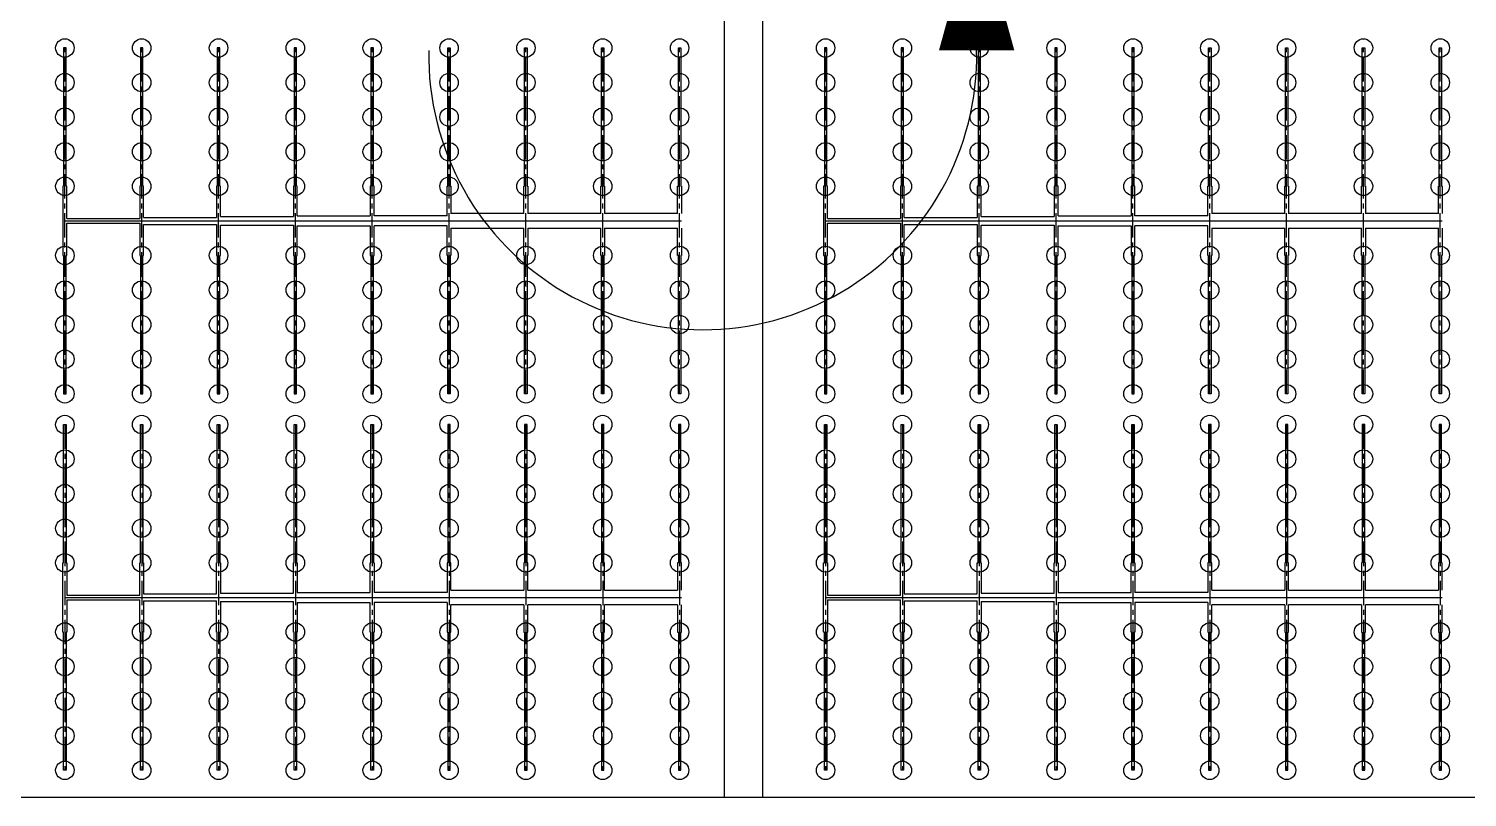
# Model space of a CAD drawing. Header units: millimetres. Extents: x -299291 to 688124, y -407813 to 623474.
# Drawn here: x -246212 to -227492, y 21980 to 31980 of the extents above; entities that cross this region are included whole.
import ezdxf

# ---------------------------------------------------------------- set-up
doc = ezdxf.new("R2010")
doc.units = ezdxf.units.MM
doc.linetypes.add('CENTER', pattern=[50.8, 31.75, -6.35, 6.35, -6.35])
doc.layers.add('轴线', color=6, linetype='CENTER')

msp = doc.modelspace()

# ---------------------------------------------------------------- linework, layer by layer
at = {"ltscale": 10}
for p, q in [((-237161.202, 90653.898), (-237161.202, 21980.27)), ((-236661.202, 90310.368), (-236661.202, 21980.27)), ((-237161.202, 89416.118), (-237161.202, 21980.27)), ((-236661.202, 87154.41), (-236661.202, 21980.27)), ((-245726.257, 31730.27), (-245758.257, 31730.27)), ((-245758.257, 31730.27), (-245758.257, 29930.27)), ((-245726.257, 29930.27), (-245726.257, 31730.27)), ((-244726.257, 31730.27), (-244758.257, 31730.27)), ((-244758.257, 31730.27), (-244758.257, 29930.27)), ((-244726.257, 29930.27), (-244726.257, 31730.27)), ((-243726.257, 31730.27), (-243758.257, 31730.27)), ((-243758.257, 31730.27), (-243758.257, 29930.27)), ((-243726.257, 29930.27), (-243726.257, 31730.27)), ((-242726.257, 31730.27), (-242758.257, 31730.27)), ((-242758.257, 31730.27), (-242758.257, 29930.27)), ((-242726.257, 29930.27), (-242726.257, 31730.27)), ((-241726.257, 31730.27), (-241758.257, 31730.27)), ((-241758.257, 31730.27), (-241758.257, 29930.27)), ((-241726.257, 29930.27), (-241726.257, 31730.27)), ((-240758.257, 29930.27), (-240758.257, 31730.27)), ((-240758.257, 31730.27), (-240726.257, 31730.27)), ((-240726.257, 31730.27), (-240726.257, 29930.27)), ((-239758.257, 29930.27), (-239758.257, 31730.27)), ((-239758.257, 31730.27), (-239726.257, 31730.27)), ((-239726.257, 31730.27), (-239726.257, 29930.27)), ((-238758.257, 29930.27), (-238758.257, 31730.27)), ((-238758.257, 31730.27), (-238726.257, 31730.27)), ((-238726.257, 31730.27), (-238726.257, 29930.27)), ((-237758.257, 29930.27), (-237758.257, 31730.27)), ((-237758.257, 31730.27), (-237726.257, 31730.27)), ((-237726.257, 31730.27), (-237726.257, 29930.27)), ((-235826.257, 31730.27), (-235858.257, 31730.27)), ((-235858.257, 31730.27), (-235858.257, 29930.27)), ((-235826.257, 29930.27), (-235826.257, 31730.27)), ((-234826.257, 31730.27), (-234858.257, 31730.27)), ((-234858.257, 31730.27), (-234858.257, 29930.27)), ((-234826.257, 29930.27), (-234826.257, 31730.27)), ((-233826.257, 31730.27), (-233858.257, 31730.27)), ((-233858.257, 31730.27), (-233858.257, 29930.27)), ((-233826.257, 29930.27), (-233826.257, 31730.27)), ((-232826.257, 31730.27), (-232858.257, 31730.27)), ((-232858.257, 31730.27), (-232858.257, 29930.27)), ((-232826.257, 29930.27), (-232826.257, 31730.27)), ((-231826.257, 31730.27), (-231858.257, 31730.27)), ((-231858.257, 31730.27), (-231858.257, 29930.27)), ((-231826.257, 29930.27), (-231826.257, 31730.27)), ((-230858.257, 29930.27), (-230858.257, 31730.27)), ((-230858.257, 31730.27), (-230826.257, 31730.27)), ((-230826.257, 31730.27), (-230826.257, 29930.27)), ((-229858.257, 29930.27), (-229858.257, 31730.27)), ((-229858.257, 31730.27), (-229826.257, 31730.27)), ((-229826.257, 31730.27), (-229826.257, 29930.27)), ((-228858.257, 29930.27), (-228858.257, 31730.27)), ((-228858.257, 31730.27), (-228826.257, 31730.27)), ((-228826.257, 31730.27), (-228826.257, 29930.27)), ((-227858.257, 29930.27), (-227858.257, 31730.27)), ((-227858.257, 31730.27), (-227826.257, 31730.27)), ((-227826.257, 31730.27), (-227826.257, 29930.27)), ((-245758.257, 29930.27), (-245767.257, 29930.27)), ((-245767.257, 29930.27), (-245767.257, 29030.27)), ((-245717.257, 29930.27), (-245726.257, 29930.27)), ((-245717.257, 29510.27), (-245717.257, 29930.27)), ((-244758.257, 29930.27), (-244767.257, 29930.27)), ((-244767.257, 29930.27), (-244767.257, 29510.27)), ((-244717.257, 29930.27), (-244726.257, 29930.27)), ((-244717.257, 29525.27), (-244717.257, 29930.27)), ((-243758.257, 29930.27), (-243767.257, 29930.27)), ((-243767.257, 29930.27), (-243767.257, 29525.27)), ((-243717.257, 29930.27), (-243726.257, 29930.27)), ((-243717.257, 29535.27), (-243717.257, 29930.27)), ((-242758.257, 29930.27), (-242767.257, 29930.27)), ((-242767.257, 29930.27), (-242767.257, 29535.27)), ((-242717.257, 29930.27), (-242726.257, 29930.27)), ((-242717.257, 29545.27), (-242717.257, 29930.27)), ((-241758.257, 29930.27), (-241767.257, 29930.27)), ((-241767.257, 29930.27), (-241767.257, 29545.27)), ((-241717.257, 29930.27), (-241726.257, 29930.27)), ((-241717.257, 29545.27), (-241717.257, 29930.27)), ((-240767.257, 29545.27), (-240767.257, 29930.27)), ((-240767.257, 29930.27), (-240758.257, 29930.27)), ((-240726.257, 29930.27), (-240717.257, 29930.27)), ((-240717.257, 29930.27), (-240717.257, 29575.27)), ((-239767.257, 29575.27), (-239767.257, 29930.27)), ((-239767.257, 29930.27), (-239758.257, 29930.27)), ((-239726.257, 29930.27), (-239717.257, 29930.27)), ((-239717.257, 29930.27), (-239717.257, 29575.27)), ((-238767.257, 29575.27), (-238767.257, 29930.27)), ((-238767.257, 29930.27), (-238758.257, 29930.27)), ((-238726.257, 29930.27), (-238717.257, 29930.27)), ((-238717.257, 29930.27), (-238717.257, 29575.27)), ((-237767.257, 29575.27), (-237767.257, 29930.27)), ((-237767.257, 29930.27), (-237758.257, 29930.27)), ((-237726.257, 29930.27), (-237717.257, 29930.27)), ((-237717.257, 29930.27), (-237717.257, 29575.27)), ((-235858.257, 29930.27), (-235867.257, 29930.27)), ((-235867.257, 29930.27), (-235867.257, 29030.27)), ((-235817.257, 29930.27), (-235826.257, 29930.27)), ((-235817.257, 29510.27), (-235817.257, 29930.27)), ((-234858.257, 29930.27), (-234867.257, 29930.27)), ((-234867.257, 29930.27), (-234867.257, 29510.27)), ((-234817.257, 29930.27), (-234826.257, 29930.27)), ((-234817.257, 29525.27), (-234817.257, 29930.27)), ((-233858.257, 29930.27), (-233867.257, 29930.27)), ((-233867.257, 29930.27), (-233867.257, 29525.27)), ((-233817.257, 29930.27), (-233826.257, 29930.27)), ((-233817.257, 29535.27), (-233817.257, 29930.27)), ((-232858.257, 29930.27), (-232867.257, 29930.27)), ((-232867.257, 29930.27), (-232867.257, 29535.27)), ((-232817.257, 29930.27), (-232826.257, 29930.27)), ((-232817.257, 29545.27), (-232817.257, 29930.27)), ((-231858.257, 29930.27), (-231867.257, 29930.27)), ((-231867.257, 29930.27), (-231867.257, 29545.27)), ((-231817.257, 29930.27), (-231826.257, 29930.27)), ((-231817.257, 29545.27), (-231817.257, 29930.27)), ((-230867.257, 29545.27), (-230867.257, 29930.27)), ((-230867.257, 29930.27), (-230858.257, 29930.27)), ((-230826.257, 29930.27), (-230817.257, 29930.27)), ((-230817.257, 29930.27), (-230817.257, 29575.27)), ((-229867.257, 29575.27), (-229867.257, 29930.27)), ((-229867.257, 29930.27), (-229858.257, 29930.27)), ((-229826.257, 29930.27), (-229817.257, 29930.27)), ((-229817.257, 29930.27), (-229817.257, 29575.27)), ((-228867.257, 29575.27), (-228867.257, 29930.27)), ((-228867.257, 29930.27), (-228858.257, 29930.27)), ((-228826.257, 29930.27), (-228817.257, 29930.27)), ((-228817.257, 29930.27), (-228817.257, 29575.27)), ((-227867.257, 29575.27), (-227867.257, 29930.27)), ((-227867.257, 29930.27), (-227858.257, 29930.27)), ((-227826.257, 29930.27), (-227817.257, 29930.27)), ((-227817.257, 29930.27), (-227817.257, 29575.27)), ((-245742.257, 29480.27), (-237717.257, 29480.27)), ((-245717.257, 29510.27), (-244767.257, 29510.27)), ((-245717.257, 29030.27), (-245717.257, 29450.27)), ((-245717.257, 29450.27), (-244767.257, 29450.27)), ((-244767.257, 29450.27), (-244767.257, 29030.27)), ((-244717.257, 29525.27), (-243767.257, 29525.27)), ((-244717.257, 29030.27), (-244717.257, 29435.27)), ((-244717.257, 29435.27), (-243767.257, 29435.27)), ((-243767.257, 29435.27), (-243767.257, 29030.27)), ((-243717.257, 29535.27), (-242767.257, 29535.27)), ((-243717.257, 29030.27), (-243717.257, 29425.27)), ((-243717.257, 29425.27), (-242767.257, 29425.27)), ((-242767.257, 29425.27), (-242767.257, 29030.27)), ((-242717.257, 29545.27), (-241767.257, 29545.27)), ((-242717.257, 29030.27), (-242717.257, 29415.27)), ((-242717.257, 29415.27), (-241767.257, 29415.27)), ((-241767.257, 29415.27), (-241767.257, 29030.27)), ((-240767.257, 29545.27), (-241717.257, 29545.27)), ((-241717.257, 29030.27), (-241717.257, 29415.27)), ((-240767.257, 29415.27), (-241717.257, 29415.27)), ((-240767.257, 29030.27), (-240767.257, 29415.27)), ((-239767.257, 29575.27), (-240717.257, 29575.27)), ((-238767.257, 29575.27), (-239717.257, 29575.27)), ((-237767.257, 29575.27), (-238717.257, 29575.27)), ((-235842.257, 29480.27), (-227817.257, 29480.27)), ((-235817.257, 29510.27), (-234867.257, 29510.27)), ((-235817.257, 29030.27), (-235817.257, 29450.27)), ((-235817.257, 29450.27), (-234867.257, 29450.27)), ((-234867.257, 29450.27), (-234867.257, 29030.27)), ((-234817.257, 29525.27), (-233867.257, 29525.27)), ((-234817.257, 29030.27), (-234817.257, 29435.27)), ((-234817.257, 29435.27), (-233867.257, 29435.27)), ((-233867.257, 29435.27), (-233867.257, 29030.27)), ((-233817.257, 29535.27), (-232867.257, 29535.27)), ((-233817.257, 29030.27), (-233817.257, 29425.27)), ((-233817.257, 29425.27), (-232867.257, 29425.27)), ((-232867.257, 29425.27), (-232867.257, 29030.27)), ((-232817.257, 29545.27), (-231867.257, 29545.27)), ((-232817.257, 29030.27), (-232817.257, 29415.27)), ((-232817.257, 29415.27), (-231867.257, 29415.27)), ((-231867.257, 29415.27), (-231867.257, 29030.27)), ((-230867.257, 29545.27), (-231817.257, 29545.27)), ((-231817.257, 29030.27), (-231817.257, 29415.27)), ((-230867.257, 29415.27), (-231817.257, 29415.27)), ((-230867.257, 29030.27), (-230867.257, 29415.27)), ((-229867.257, 29575.27), (-230817.257, 29575.27)), ((-228867.257, 29575.27), (-229817.257, 29575.27)), ((-227867.257, 29575.27), (-228817.257, 29575.27)), ((-240717.257, 29385.27), (-240717.257, 29030.27)), ((-240717.257, 29385.27), (-239767.257, 29385.27)), ((-239767.257, 29030.27), (-239767.257, 29385.27)), ((-239717.257, 29385.27), (-239717.257, 29030.27)), ((-239717.257, 29385.27), (-238767.257, 29385.27)), ((-238767.257, 29030.27), (-238767.257, 29385.27)), ((-238717.257, 29385.27), (-238717.257, 29030.27)), ((-238717.257, 29385.27), (-237767.257, 29385.27)), ((-237767.257, 29030.27), (-237767.257, 29385.27)), ((-237717.257, 29385.27), (-237717.257, 29030.27)), ((-230817.257, 29385.27), (-230817.257, 29030.27)), ((-230817.257, 29385.27), (-229867.257, 29385.27)), ((-229867.257, 29030.27), (-229867.257, 29385.27)), ((-229817.257, 29385.27), (-229817.257, 29030.27)), ((-229817.257, 29385.27), (-228867.257, 29385.27)), ((-228867.257, 29030.27), (-228867.257, 29385.27)), ((-228817.257, 29385.27), (-228817.257, 29030.27)), ((-228817.257, 29385.27), (-227867.257, 29385.27)), ((-227867.257, 29030.27), (-227867.257, 29385.27)), ((-227817.257, 29385.27), (-227817.257, 29030.27)), ((-245767.257, 29030.27), (-245758.257, 29030.27)), ((-245758.257, 29030.27), (-245758.257, 27230.27)), ((-245726.257, 27230.27), (-245726.257, 29030.27)), ((-245726.257, 29030.27), (-245717.257, 29030.27)), ((-244767.257, 29030.27), (-244758.257, 29030.27)), ((-244758.257, 29030.27), (-244758.257, 27230.27)), ((-244726.257, 27230.27), (-244726.257, 29030.27)), ((-244726.257, 29030.27), (-244717.257, 29030.27)), ((-243767.257, 29030.27), (-243758.257, 29030.27)), ((-243758.257, 29030.27), (-243758.257, 27230.27)), ((-243726.257, 27230.27), (-243726.257, 29030.27)), ((-243726.257, 29030.27), (-243717.257, 29030.27)), ((-242767.257, 29030.27), (-242758.257, 29030.27)), ((-242758.257, 29030.27), (-242758.257, 27230.27)), ((-242726.257, 27230.27), (-242726.257, 29030.27)), ((-242726.257, 29030.27), (-242717.257, 29030.27)), ((-241767.257, 29030.27), (-241758.257, 29030.27)), ((-241758.257, 29030.27), (-241758.257, 27230.27)), ((-241726.257, 27230.27), (-241726.257, 29030.27)), ((-241726.257, 29030.27), (-241717.257, 29030.27)), ((-240758.257, 29030.27), (-240767.257, 29030.27)), ((-240758.257, 27230.27), (-240758.257, 29030.27)), ((-240717.257, 29030.27), (-240726.257, 29030.27)), ((-240726.257, 29030.27), (-240726.257, 27230.27)), ((-239758.257, 29030.27), (-239767.257, 29030.27)), ((-239758.257, 27230.27), (-239758.257, 29030.27)), ((-239717.257, 29030.27), (-239726.257, 29030.27)), ((-239726.257, 29030.27), (-239726.257, 27230.27)), ((-238758.257, 29030.27), (-238767.257, 29030.27)), ((-238758.257, 27230.27), (-238758.257, 29030.27)), ((-238717.257, 29030.27), (-238726.257, 29030.27)), ((-238726.257, 29030.27), (-238726.257, 27230.27)), ((-237758.257, 29030.27), (-237767.257, 29030.27)), ((-237758.257, 27230.27), (-237758.257, 29030.27)), ((-237717.257, 29030.27), (-237726.257, 29030.27)), ((-237726.257, 29030.27), (-237726.257, 27230.27)), ((-235867.257, 29030.27), (-235858.257, 29030.27)), ((-235858.257, 29030.27), (-235858.257, 27230.27)), ((-235826.257, 27230.27), (-235826.257, 29030.27)), ((-235826.257, 29030.27), (-235817.257, 29030.27)), ((-234867.257, 29030.27), (-234858.257, 29030.27)), ((-234858.257, 29030.27), (-234858.257, 27230.27)), ((-234826.257, 27230.27), (-234826.257, 29030.27)), ((-234826.257, 29030.27), (-234817.257, 29030.27)), ((-233867.257, 29030.27), (-233858.257, 29030.27)), ((-233858.257, 29030.27), (-233858.257, 27230.27)), ((-233826.257, 27230.27), (-233826.257, 29030.27)), ((-233826.257, 29030.27), (-233817.257, 29030.27)), ((-232867.257, 29030.27), (-232858.257, 29030.27)), ((-232858.257, 29030.27), (-232858.257, 27230.27)), ((-232826.257, 27230.27), (-232826.257, 29030.27)), ((-232826.257, 29030.27), (-232817.257, 29030.27)), ((-231867.257, 29030.27), (-231858.257, 29030.27)), ((-231858.257, 29030.27), (-231858.257, 27230.27)), ((-231826.257, 27230.27), (-231826.257, 29030.27)), ((-231826.257, 29030.27), (-231817.257, 29030.27)), ((-230858.257, 29030.27), (-230867.257, 29030.27)), ((-230858.257, 27230.27), (-230858.257, 29030.27)), ((-230817.257, 29030.27), (-230826.257, 29030.27)), ((-230826.257, 29030.27), (-230826.257, 27230.27)), ((-229858.257, 29030.27), (-229867.257, 29030.27)), ((-229858.257, 27230.27), (-229858.257, 29030.27)), ((-229817.257, 29030.27), (-229826.257, 29030.27)), ((-229826.257, 29030.27), (-229826.257, 27230.27)), ((-228858.257, 29030.27), (-228867.257, 29030.27)), ((-228858.257, 27230.27), (-228858.257, 29030.27)), ((-228817.257, 29030.27), (-228826.257, 29030.27)), ((-228826.257, 29030.27), (-228826.257, 27230.27)), ((-227858.257, 29030.27), (-227867.257, 29030.27)), ((-227858.257, 27230.27), (-227858.257, 29030.27)), ((-227817.257, 29030.27), (-227826.257, 29030.27)), ((-227826.257, 29030.27), (-227826.257, 27230.27)), ((-245758.257, 27230.27), (-245726.257, 27230.27)), ((-244758.257, 27230.27), (-244726.257, 27230.27)), ((-243758.257, 27230.27), (-243726.257, 27230.27)), ((-242758.257, 27230.27), (-242726.257, 27230.27)), ((-241758.257, 27230.27), (-241726.257, 27230.27)), ((-240726.257, 27230.27), (-240758.257, 27230.27)), ((-239726.257, 27230.27), (-239758.257, 27230.27)), ((-238726.257, 27230.27), (-238758.257, 27230.27)), ((-237726.257, 27230.27), (-237758.257, 27230.27)), ((-235858.257, 27230.27), (-235826.257, 27230.27)), ((-234858.257, 27230.27), (-234826.257, 27230.27)), ((-233858.257, 27230.27), (-233826.257, 27230.27)), ((-232858.257, 27230.27), (-232826.257, 27230.27)), ((-231858.257, 27230.27), (-231826.257, 27230.27)), ((-230826.257, 27230.27), (-230858.257, 27230.27)), ((-229826.257, 27230.27), (-229858.257, 27230.27)), ((-228826.257, 27230.27), (-228858.257, 27230.27)), ((-227826.257, 27230.27), (-227858.257, 27230.27)), ((-245758.257, 26830.27), (-245726.257, 26830.27)), ((-245758.257, 25030.27), (-245758.257, 26830.27)), ((-245726.257, 26830.27), (-245726.257, 25030.27)), ((-244758.257, 26830.27), (-244726.257, 26830.27)), ((-244758.257, 25030.27), (-244758.257, 26830.27)), ((-244726.257, 26830.27), (-244726.257, 25030.27)), ((-243758.257, 26830.27), (-243726.257, 26830.27)), ((-243758.257, 25030.27), (-243758.257, 26830.27)), ((-243726.257, 26830.27), (-243726.257, 25030.27)), ((-242758.257, 26830.27), (-242726.257, 26830.27)), ((-242758.257, 25030.27), (-242758.257, 26830.27)), ((-242726.257, 26830.27), (-242726.257, 25030.27)), ((-241758.257, 26830.27), (-241726.257, 26830.27)), ((-241758.257, 25030.27), (-241758.257, 26830.27)), ((-241726.257, 26830.27), (-241726.257, 25030.27)), ((-240726.257, 26830.27), (-240758.257, 26830.27)), ((-240758.257, 26830.27), (-240758.257, 25030.27)), ((-240726.257, 25030.27), (-240726.257, 26830.27)), ((-239726.257, 26830.27), (-239758.257, 26830.27)), ((-239758.257, 26830.27), (-239758.257, 25030.27)), ((-239726.257, 25030.27), (-239726.257, 26830.27)), ((-238726.257, 26830.27), (-238758.257, 26830.27)), ((-238758.257, 26830.27), (-238758.257, 25030.27)), ((-238726.257, 25030.27), (-238726.257, 26830.27)), ((-237726.257, 26830.27), (-237758.257, 26830.27)), ((-237758.257, 26830.27), (-237758.257, 25030.27)), ((-237726.257, 25030.27), (-237726.257, 26830.27)), ((-235858.257, 26830.27), (-235826.257, 26830.27)), ((-235858.257, 25030.27), (-235858.257, 26830.27)), ((-235826.257, 26830.27), (-235826.257, 25030.27)), ((-234858.257, 26830.27), (-234826.257, 26830.27)), ((-234858.257, 25030.27), (-234858.257, 26830.27)), ((-234826.257, 26830.27), (-234826.257, 25030.27)), ((-233858.257, 26830.27), (-233826.257, 26830.27)), ((-233858.257, 25030.27), (-233858.257, 26830.27)), ((-233826.257, 26830.27), (-233826.257, 25030.27)), ((-232858.257, 26830.27), (-232826.257, 26830.27)), ((-232858.257, 25030.27), (-232858.257, 26830.27)), ((-232826.257, 26830.27), (-232826.257, 25030.27)), ((-231858.257, 26830.27), (-231826.257, 26830.27)), ((-231858.257, 25030.27), (-231858.257, 26830.27)), ((-231826.257, 26830.27), (-231826.257, 25030.27)), ((-230826.257, 26830.27), (-230858.257, 26830.27)), ((-230858.257, 26830.27), (-230858.257, 25030.27)), ((-230826.257, 25030.27), (-230826.257, 26830.27)), ((-229826.257, 26830.27), (-229858.257, 26830.27)), ((-229858.257, 26830.27), (-229858.257, 25030.27)), ((-229826.257, 25030.27), (-229826.257, 26830.27)), ((-228826.257, 26830.27), (-228858.257, 26830.27)), ((-228858.257, 26830.27), (-228858.257, 25030.27)), ((-228826.257, 25030.27), (-228826.257, 26830.27)), ((-227826.257, 26830.27), (-227858.257, 26830.27)), ((-227858.257, 26830.27), (-227858.257, 25030.27)), ((-227826.257, 25030.27), (-227826.257, 26830.27)), ((-245767.257, 24130.27), (-245767.257, 25030.27)), ((-245767.257, 25030.27), (-245758.257, 25030.27)), ((-245726.257, 25030.27), (-245717.257, 25030.27)), ((-245717.257, 25030.27), (-245717.257, 24610.27)), ((-244767.257, 24610.27), (-244767.257, 25030.27)), ((-244767.257, 25030.27), (-244758.257, 25030.27)), ((-244726.257, 25030.27), (-244717.257, 25030.27)), ((-244717.257, 25030.27), (-244717.257, 24625.27)), ((-243767.257, 24625.27), (-243767.257, 25030.27)), ((-243767.257, 25030.27), (-243758.257, 25030.27)), ((-243726.257, 25030.27), (-243717.257, 25030.27)), ((-243717.257, 25030.27), (-243717.257, 24635.27)), ((-242767.257, 24635.27), (-242767.257, 25030.27)), ((-242767.257, 25030.27), (-242758.257, 25030.27)), ((-242726.257, 25030.27), (-242717.257, 25030.27)), ((-242717.257, 25030.27), (-242717.257, 24645.27)), ((-241767.257, 24645.27), (-241767.257, 25030.27)), ((-241767.257, 25030.27), (-241758.257, 25030.27)), ((-241726.257, 25030.27), (-241717.257, 25030.27)), ((-241717.257, 25030.27), (-241717.257, 24645.27)), ((-240758.257, 25030.27), (-240767.257, 25030.27)), ((-240767.257, 25030.27), (-240767.257, 24645.27)), ((-240717.257, 25030.27), (-240726.257, 25030.27)), ((-240717.257, 24675.27), (-240717.257, 25030.27)), ((-239758.257, 25030.27), (-239767.257, 25030.27)), ((-239767.257, 25030.27), (-239767.257, 24675.27)), ((-239717.257, 25030.27), (-239726.257, 25030.27)), ((-239717.257, 24675.27), (-239717.257, 25030.27)), ((-238758.257, 25030.27), (-238767.257, 25030.27)), ((-238767.257, 25030.27), (-238767.257, 24675.27)), ((-238717.257, 25030.27), (-238726.257, 25030.27)), ((-238717.257, 24675.27), (-238717.257, 25030.27)), ((-237758.257, 25030.27), (-237767.257, 25030.27)), ((-237767.257, 25030.27), (-237767.257, 24675.27)), ((-237717.257, 25030.27), (-237726.257, 25030.27)), ((-237717.257, 24675.27), (-237717.257, 25030.27)), ((-235867.257, 24130.27), (-235867.257, 25030.27)), ((-235867.257, 25030.27), (-235858.257, 25030.27)), ((-235826.257, 25030.27), (-235817.257, 25030.27)), ((-235817.257, 25030.27), (-235817.257, 24610.27)), ((-234867.257, 24610.27), (-234867.257, 25030.27)), ((-234867.257, 25030.27), (-234858.257, 25030.27)), ((-234826.257, 25030.27), (-234817.257, 25030.27)), ((-234817.257, 25030.27), (-234817.257, 24625.27)), ((-233867.257, 24625.27), (-233867.257, 25030.27)), ((-233867.257, 25030.27), (-233858.257, 25030.27)), ((-233826.257, 25030.27), (-233817.257, 25030.27)), ((-233817.257, 25030.27), (-233817.257, 24635.27)), ((-232867.257, 24635.27), (-232867.257, 25030.27)), ((-232867.257, 25030.27), (-232858.257, 25030.27)), ((-232826.257, 25030.27), (-232817.257, 25030.27)), ((-232817.257, 25030.27), (-232817.257, 24645.27)), ((-231867.257, 24645.27), (-231867.257, 25030.27)), ((-231867.257, 25030.27), (-231858.257, 25030.27)), ((-231826.257, 25030.27), (-231817.257, 25030.27)), ((-231817.257, 25030.27), (-231817.257, 24645.27)), ((-230858.257, 25030.27), (-230867.257, 25030.27)), ((-230867.257, 25030.27), (-230867.257, 24645.27)), ((-230817.257, 25030.27), (-230826.257, 25030.27)), ((-230817.257, 24675.27), (-230817.257, 25030.27)), ((-229858.257, 25030.27), (-229867.257, 25030.27)), ((-229867.257, 25030.27), (-229867.257, 24675.27)), ((-229817.257, 25030.27), (-229826.257, 25030.27)), ((-229817.257, 24675.27), (-229817.257, 25030.27)), ((-228858.257, 25030.27), (-228867.257, 25030.27)), ((-228867.257, 25030.27), (-228867.257, 24675.27)), ((-228817.257, 25030.27), (-228826.257, 25030.27)), ((-228817.257, 24675.27), (-228817.257, 25030.27)), ((-227858.257, 25030.27), (-227867.257, 25030.27)), ((-227867.257, 25030.27), (-227867.257, 24675.27)), ((-227817.257, 25030.27), (-227826.257, 25030.27)), ((-227817.257, 24675.27), (-227817.257, 25030.27)), ((-245742.257, 24580.27), (-237717.257, 24580.27)), ((-245717.257, 24610.27), (-244767.257, 24610.27)), ((-245717.257, 24550.27), (-245717.257, 24130.27)), ((-245717.257, 24550.27), (-244767.257, 24550.27)), ((-244767.257, 24130.27), (-244767.257, 24550.27)), ((-244717.257, 24625.27), (-243767.257, 24625.27)), ((-244717.257, 24535.27), (-244717.257, 24130.27)), ((-244717.257, 24535.27), (-243767.257, 24535.27)), ((-243767.257, 24130.27), (-243767.257, 24535.27)), ((-243717.257, 24635.27), (-242767.257, 24635.27)), ((-243717.257, 24525.27), (-243717.257, 24130.27)), ((-243717.257, 24525.27), (-242767.257, 24525.27)), ((-242767.257, 24130.27), (-242767.257, 24525.27)), ((-242717.257, 24645.27), (-241767.257, 24645.27)), ((-240767.257, 24645.27), (-241717.257, 24645.27)), ((-240717.257, 24675.27), (-239767.257, 24675.27)), ((-239717.257, 24675.27), (-238767.257, 24675.27)), ((-238717.257, 24675.27), (-237767.257, 24675.27)), ((-235842.257, 24580.27), (-227817.257, 24580.27)), ((-235817.257, 24610.27), (-234867.257, 24610.27)), ((-235817.257, 24550.27), (-235817.257, 24130.27)), ((-235817.257, 24550.27), (-234867.257, 24550.27)), ((-234867.257, 24130.27), (-234867.257, 24550.27)), ((-234817.257, 24625.27), (-233867.257, 24625.27)), ((-234817.257, 24535.27), (-234817.257, 24130.27)), ((-234817.257, 24535.27), (-233867.257, 24535.27)), ((-233867.257, 24130.27), (-233867.257, 24535.27)), ((-233817.257, 24635.27), (-232867.257, 24635.27)), ((-233817.257, 24525.27), (-233817.257, 24130.27)), ((-233817.257, 24525.27), (-232867.257, 24525.27)), ((-232867.257, 24130.27), (-232867.257, 24525.27)), ((-232817.257, 24645.27), (-231867.257, 24645.27)), ((-230867.257, 24645.27), (-231817.257, 24645.27)), ((-230817.257, 24675.27), (-229867.257, 24675.27)), ((-229817.257, 24675.27), (-228867.257, 24675.27)), ((-228817.257, 24675.27), (-227867.257, 24675.27)), ((-242717.257, 24515.27), (-242717.257, 24130.27)), ((-242717.257, 24515.27), (-241767.257, 24515.27)), ((-241767.257, 24130.27), (-241767.257, 24515.27)), ((-241717.257, 24515.27), (-241717.257, 24130.27)), ((-240767.257, 24515.27), (-241717.257, 24515.27)), ((-240767.257, 24515.27), (-240767.257, 24130.27)), ((-240717.257, 24130.27), (-240717.257, 24485.27)), ((-239767.257, 24485.27), (-240717.257, 24485.27)), ((-239767.257, 24485.27), (-239767.257, 24130.27)), ((-239717.257, 24130.27), (-239717.257, 24485.27)), ((-238767.257, 24485.27), (-239717.257, 24485.27)), ((-238767.257, 24485.27), (-238767.257, 24130.27)), ((-238717.257, 24130.27), (-238717.257, 24485.27)), ((-237767.257, 24485.27), (-238717.257, 24485.27)), ((-237767.257, 24485.27), (-237767.257, 24130.27)), ((-237717.257, 24130.27), (-237717.257, 24485.27)), ((-232817.257, 24515.27), (-232817.257, 24130.27)), ((-232817.257, 24515.27), (-231867.257, 24515.27)), ((-231867.257, 24130.27), (-231867.257, 24515.27)), ((-231817.257, 24515.27), (-231817.257, 24130.27)), ((-230867.257, 24515.27), (-231817.257, 24515.27)), ((-230867.257, 24515.27), (-230867.257, 24130.27)), ((-230817.257, 24130.27), (-230817.257, 24485.27)), ((-229867.257, 24485.27), (-230817.257, 24485.27)), ((-229867.257, 24485.27), (-229867.257, 24130.27)), ((-229817.257, 24130.27), (-229817.257, 24485.27)), ((-228867.257, 24485.27), (-229817.257, 24485.27)), ((-228867.257, 24485.27), (-228867.257, 24130.27)), ((-228817.257, 24130.27), (-228817.257, 24485.27)), ((-227867.257, 24485.27), (-228817.257, 24485.27)), ((-227867.257, 24485.27), (-227867.257, 24130.27)), ((-227817.257, 24130.27), (-227817.257, 24485.27)), ((-245758.257, 24130.27), (-245767.257, 24130.27)), ((-245758.257, 22330.27), (-245758.257, 24130.27)), ((-245717.257, 24130.27), (-245726.257, 24130.27)), ((-245726.257, 24130.27), (-245726.257, 22330.27)), ((-244758.257, 24130.27), (-244767.257, 24130.27)), ((-244758.257, 22330.27), (-244758.257, 24130.27)), ((-244717.257, 24130.27), (-244726.257, 24130.27)), ((-244726.257, 24130.27), (-244726.257, 22330.27)), ((-243758.257, 24130.27), (-243767.257, 24130.27)), ((-243758.257, 22330.27), (-243758.257, 24130.27)), ((-243717.257, 24130.27), (-243726.257, 24130.27)), ((-243726.257, 24130.27), (-243726.257, 22330.27)), ((-242758.257, 24130.27), (-242767.257, 24130.27)), ((-242758.257, 22330.27), (-242758.257, 24130.27)), ((-242717.257, 24130.27), (-242726.257, 24130.27)), ((-242726.257, 24130.27), (-242726.257, 22330.27)), ((-241758.257, 24130.27), (-241767.257, 24130.27)), ((-241758.257, 22330.27), (-241758.257, 24130.27)), ((-241717.257, 24130.27), (-241726.257, 24130.27)), ((-241726.257, 24130.27), (-241726.257, 22330.27)), ((-240767.257, 24130.27), (-240758.257, 24130.27)), ((-240758.257, 24130.27), (-240758.257, 22330.27)), ((-240726.257, 22330.27), (-240726.257, 24130.27)), ((-240726.257, 24130.27), (-240717.257, 24130.27)), ((-239767.257, 24130.27), (-239758.257, 24130.27)), ((-239758.257, 24130.27), (-239758.257, 22330.27)), ((-239726.257, 22330.27), (-239726.257, 24130.27)), ((-239726.257, 24130.27), (-239717.257, 24130.27)), ((-238767.257, 24130.27), (-238758.257, 24130.27)), ((-238758.257, 24130.27), (-238758.257, 22330.27)), ((-238726.257, 22330.27), (-238726.257, 24130.27)), ((-238726.257, 24130.27), (-238717.257, 24130.27)), ((-237767.257, 24130.27), (-237758.257, 24130.27)), ((-237758.257, 24130.27), (-237758.257, 22330.27)), ((-237726.257, 22330.27), (-237726.257, 24130.27)), ((-237726.257, 24130.27), (-237717.257, 24130.27)), ((-235858.257, 24130.27), (-235867.257, 24130.27)), ((-235858.257, 22330.27), (-235858.257, 24130.27)), ((-235817.257, 24130.27), (-235826.257, 24130.27)), ((-235826.257, 24130.27), (-235826.257, 22330.27)), ((-234858.257, 24130.27), (-234867.257, 24130.27)), ((-234858.257, 22330.27), (-234858.257, 24130.27)), ((-234817.257, 24130.27), (-234826.257, 24130.27)), ((-234826.257, 24130.27), (-234826.257, 22330.27)), ((-233858.257, 24130.27), (-233867.257, 24130.27)), ((-233858.257, 22330.27), (-233858.257, 24130.27)), ((-233817.257, 24130.27), (-233826.257, 24130.27)), ((-233826.257, 24130.27), (-233826.257, 22330.27)), ((-232858.257, 24130.27), (-232867.257, 24130.27)), ((-232858.257, 22330.27), (-232858.257, 24130.27)), ((-232817.257, 24130.27), (-232826.257, 24130.27)), ((-232826.257, 24130.27), (-232826.257, 22330.27)), ((-231858.257, 24130.27), (-231867.257, 24130.27)), ((-231858.257, 22330.27), (-231858.257, 24130.27)), ((-231817.257, 24130.27), (-231826.257, 24130.27)), ((-231826.257, 24130.27), (-231826.257, 22330.27)), ((-230867.257, 24130.27), (-230858.257, 24130.27)), ((-230858.257, 24130.27), (-230858.257, 22330.27)), ((-230826.257, 22330.27), (-230826.257, 24130.27)), ((-230826.257, 24130.27), (-230817.257, 24130.27)), ((-229867.257, 24130.27), (-229858.257, 24130.27)), ((-229858.257, 24130.27), (-229858.257, 22330.27)), ((-229826.257, 22330.27), (-229826.257, 24130.27)), ((-229826.257, 24130.27), (-229817.257, 24130.27)), ((-228867.257, 24130.27), (-228858.257, 24130.27)), ((-228858.257, 24130.27), (-228858.257, 22330.27)), ((-228826.257, 22330.27), (-228826.257, 24130.27)), ((-228826.257, 24130.27), (-228817.257, 24130.27)), ((-227867.257, 24130.27), (-227858.257, 24130.27)), ((-227858.257, 24130.27), (-227858.257, 22330.27)), ((-227826.257, 22330.27), (-227826.257, 24130.27)), ((-227826.257, 24130.27), (-227817.257, 24130.27)), ((-245726.257, 22330.27), (-245758.257, 22330.27)), ((-244726.257, 22330.27), (-244758.257, 22330.27)), ((-243726.257, 22330.27), (-243758.257, 22330.27)), ((-242726.257, 22330.27), (-242758.257, 22330.27)), ((-241726.257, 22330.27), (-241758.257, 22330.27)), ((-240758.257, 22330.27), (-240726.257, 22330.27)), ((-239758.257, 22330.27), (-239726.257, 22330.27)), ((-238758.257, 22330.27), (-238726.257, 22330.27)), ((-237758.257, 22330.27), (-237726.257, 22330.27)), ((-235826.257, 22330.27), (-235858.257, 22330.27)), ((-234826.257, 22330.27), (-234858.257, 22330.27)), ((-233826.257, 22330.27), (-233858.257, 22330.27)), ((-232826.257, 22330.27), (-232858.257, 22330.27)), ((-231826.257, 22330.27), (-231858.257, 22330.27)), ((-230858.257, 22330.27), (-230826.257, 22330.27)), ((-229858.257, 22330.27), (-229826.257, 22330.27)), ((-228858.257, 22330.27), (-228826.257, 22330.27)), ((-227858.257, 22330.27), (-227826.257, 22330.27)), ((-286161.202, 21980.27), (-216861.202, 21980.27))]:
    msp.add_line(p, q, dxfattribs=at)
at = {"color": 7, "lineweight": -3}
msp.add_lwpolyline([(-233876.12, 31698.68, 981.097, 0, 0), (-233876.12, 33481.868, 0, 0, 0)], format="xyseb", dxfattribs=at)
at = {"ltscale": 10}
for centre in [(-245742.257, 31730.27), (-244742.257, 31730.27), (-243742.257, 31730.27), (-242742.257, 31730.27), (-241742.257, 31730.27), (-240742.257, 31730.27), (-239742.257, 31730.27), (-238742.257, 31730.27), (-237742.257, 31730.27), (-235842.257, 31730.27), (-234842.257, 31730.27), (-233842.257, 31730.27), (-232842.257, 31730.27), (-231842.257, 31730.27), (-230842.257, 31730.27), (-229842.257, 31730.27), (-228842.257, 31730.27), (-227842.257, 31730.27), (-245742.257, 31280.27), (-244742.257, 31280.27), (-243742.257, 31280.27), (-242742.257, 31280.27), (-241742.257, 31280.27), (-240742.257, 31280.27), (-239742.257, 31280.27), (-238742.257, 31280.27), (-237742.257, 31280.27), (-235842.257, 31280.27), (-234842.257, 31280.27), (-233842.257, 31280.27), (-232842.257, 31280.27), (-231842.257, 31280.27), (-230842.257, 31280.27), (-229842.257, 31280.27), (-228842.257, 31280.27), (-227842.257, 31280.27), (-245742.257, 30830.27), (-244742.257, 30830.27), (-243742.257, 30830.27), (-242742.257, 30830.27), (-241742.257, 30830.27), (-240742.257, 30830.27), (-239742.257, 30830.27), (-238742.257, 30830.27), (-237742.257, 30830.27), (-235842.257, 30830.27), (-234842.257, 30830.27), (-233842.257, 30830.27), (-232842.257, 30830.27), (-231842.257, 30830.27), (-230842.257, 30830.27), (-229842.257, 30830.27), (-228842.257, 30830.27), (-227842.257, 30830.27), (-245742.257, 30380.27), (-244742.257, 30380.27), (-243742.257, 30380.27), (-242742.257, 30380.27), (-241742.257, 30380.27), (-240742.257, 30380.27), (-239742.257, 30380.27), (-238742.257, 30380.27), (-237742.257, 30380.27), (-235842.257, 30380.27), (-234842.257, 30380.27), (-233842.257, 30380.27), (-232842.257, 30380.27), (-231842.257, 30380.27), (-230842.257, 30380.27), (-229842.257, 30380.27), (-228842.257, 30380.27), (-227842.257, 30380.27), (-245742.257, 29930.27), (-244742.257, 29930.27), (-243742.257, 29930.27), (-242742.257, 29930.27), (-241742.257, 29930.27), (-240742.257, 29930.27), (-239742.257, 29930.27), (-238742.257, 29930.27), (-237742.257, 29930.27), (-235842.257, 29930.27), (-234842.257, 29930.27), (-233842.257, 29930.27), (-232842.257, 29930.27), (-231842.257, 29930.27), (-230842.257, 29930.27), (-229842.257, 29930.27), (-228842.257, 29930.27), (-227842.257, 29930.27), (-245742.257, 29030.27), (-244742.257, 29030.27), (-243742.257, 29030.27), (-242742.257, 29030.27), (-241742.257, 29030.27), (-240742.257, 29030.27), (-239742.257, 29030.27), (-238742.257, 29030.27), (-237742.257, 29030.27), (-235842.257, 29030.27), (-234842.257, 29030.27), (-233842.257, 29030.27), (-232842.257, 29030.27), (-231842.257, 29030.27), (-230842.257, 29030.27), (-229842.257, 29030.27), (-228842.257, 29030.27), (-227842.257, 29030.27), (-245742.257, 28580.27), (-244742.257, 28580.27), (-243742.257, 28580.27), (-242742.257, 28580.27), (-241742.257, 28580.27), (-240742.257, 28580.27), (-239742.257, 28580.27), (-238742.257, 28580.27), (-237742.257, 28580.27), (-235842.257, 28580.27), (-234842.257, 28580.27), (-233842.257, 28580.27), (-232842.257, 28580.27), (-231842.257, 28580.27), (-230842.257, 28580.27), (-229842.257, 28580.27), (-228842.257, 28580.27), (-227842.257, 28580.27), (-245742.257, 28130.27), (-244742.257, 28130.27), (-243742.257, 28130.27), (-242742.257, 28130.27), (-241742.257, 28130.27), (-240742.257, 28130.27), (-239742.257, 28130.27), (-238742.257, 28130.27), (-237742.257, 28130.27), (-235842.257, 28130.27), (-234842.257, 28130.27), (-233842.257, 28130.27), (-232842.257, 28130.27), (-231842.257, 28130.27), (-230842.257, 28130.27), (-229842.257, 28130.27), (-228842.257, 28130.27), (-227842.257, 28130.27), (-245742.257, 27680.27), (-244742.257, 27680.27), (-243742.257, 27680.27), (-242742.257, 27680.27), (-241742.257, 27680.27), (-240742.257, 27680.27), (-239742.257, 27680.27), (-238742.257, 27680.27), (-237742.257, 27680.27), (-235842.257, 27680.27), (-234842.257, 27680.27), (-233842.257, 27680.27), (-232842.257, 27680.27), (-231842.257, 27680.27), (-230842.257, 27680.27), (-229842.257, 27680.27), (-228842.257, 27680.27), (-227842.257, 27680.27), (-245742.257, 27230.27), (-244742.257, 27230.27), (-243742.257, 27230.27), (-242742.257, 27230.27), (-241742.257, 27230.27), (-240742.257, 27230.27), (-239742.257, 27230.27), (-238742.257, 27230.27), (-237742.257, 27230.27), (-235842.257, 27230.27), (-234842.257, 27230.27), (-233842.257, 27230.27), (-232842.257, 27230.27), (-231842.257, 27230.27), (-230842.257, 27230.27), (-229842.257, 27230.27), (-228842.257, 27230.27), (-227842.257, 27230.27), (-245742.257, 26830.27), (-244742.257, 26830.27), (-243742.257, 26830.27), (-242742.257, 26830.27), (-241742.257, 26830.27), (-240742.257, 26830.27), (-239742.257, 26830.27), (-238742.257, 26830.27), (-237742.257, 26830.27), (-235842.257, 26830.27), (-234842.257, 26830.27), (-233842.257, 26830.27), (-232842.257, 26830.27), (-231842.257, 26830.27), (-230842.257, 26830.27), (-229842.257, 26830.27), (-228842.257, 26830.27), (-227842.257, 26830.27), (-245742.257, 26380.27), (-244742.257, 26380.27), (-243742.257, 26380.27), (-242742.257, 26380.27), (-241742.257, 26380.27), (-240742.257, 26380.27), (-239742.257, 26380.27), (-238742.257, 26380.27), (-237742.257, 26380.27), (-235842.257, 26380.27), (-234842.257, 26380.27), (-233842.257, 26380.27), (-232842.257, 26380.27), (-231842.257, 26380.27), (-230842.257, 26380.27), (-229842.257, 26380.27), (-228842.257, 26380.27), (-227842.257, 26380.27), (-245742.257, 25930.27), (-244742.257, 25930.27), (-243742.257, 25930.27), (-242742.257, 25930.27), (-241742.257, 25930.27), (-240742.257, 25930.27), (-239742.257, 25930.27), (-238742.257, 25930.27), (-237742.257, 25930.27), (-235842.257, 25930.27), (-234842.257, 25930.27), (-233842.257, 25930.27), (-232842.257, 25930.27), (-231842.257, 25930.27), (-230842.257, 25930.27), (-229842.257, 25930.27), (-228842.257, 25930.27), (-227842.257, 25930.27), (-245742.257, 25480.27), (-244742.257, 25480.27), (-243742.257, 25480.27), (-242742.257, 25480.27), (-241742.257, 25480.27), (-240742.257, 25480.27), (-239742.257, 25480.27), (-238742.257, 25480.27), (-237742.257, 25480.27), (-235842.257, 25480.27), (-234842.257, 25480.27), (-233842.257, 25480.27), (-232842.257, 25480.27), (-231842.257, 25480.27), (-230842.257, 25480.27), (-229842.257, 25480.27), (-228842.257, 25480.27), (-227842.257, 25480.27), (-245742.257, 25030.27), (-244742.257, 25030.27), (-243742.257, 25030.27), (-242742.257, 25030.27), (-241742.257, 25030.27), (-240742.257, 25030.27), (-239742.257, 25030.27), (-238742.257, 25030.27), (-237742.257, 25030.27), (-235842.257, 25030.27), (-234842.257, 25030.27), (-233842.257, 25030.27), (-232842.257, 25030.27), (-231842.257, 25030.27), (-230842.257, 25030.27), (-229842.257, 25030.27), (-228842.257, 25030.27), (-227842.257, 25030.27), (-245742.257, 24130.27), (-244742.257, 24130.27), (-243742.257, 24130.27), (-242742.257, 24130.27), (-241742.257, 24130.27), (-240742.257, 24130.27), (-239742.257, 24130.27), (-238742.257, 24130.27), (-237742.257, 24130.27), (-235842.257, 24130.27), (-234842.257, 24130.27), (-233842.257, 24130.27), (-232842.257, 24130.27), (-231842.257, 24130.27), (-230842.257, 24130.27), (-229842.257, 24130.27), (-228842.257, 24130.27), (-227842.257, 24130.27), (-245742.257, 23680.27), (-244742.257, 23680.27), (-243742.257, 23680.27), (-242742.257, 23680.27), (-241742.257, 23680.27), (-240742.257, 23680.27), (-239742.257, 23680.27), (-238742.257, 23680.27), (-237742.257, 23680.27), (-235842.257, 23680.27), (-234842.257, 23680.27), (-233842.257, 23680.27), (-232842.257, 23680.27), (-231842.257, 23680.27), (-230842.257, 23680.27), (-229842.257, 23680.27), (-228842.257, 23680.27), (-227842.257, 23680.27), (-245742.257, 23230.27), (-244742.257, 23230.27), (-243742.257, 23230.27), (-242742.257, 23230.27), (-241742.257, 23230.27), (-240742.257, 23230.27), (-239742.257, 23230.27), (-238742.257, 23230.27), (-237742.257, 23230.27), (-235842.257, 23230.27), (-234842.257, 23230.27), (-233842.257, 23230.27), (-232842.257, 23230.27), (-231842.257, 23230.27), (-230842.257, 23230.27), (-229842.257, 23230.27), (-228842.257, 23230.27), (-227842.257, 23230.27), (-245742.257, 22780.27), (-244742.257, 22780.27), (-243742.257, 22780.27), (-242742.257, 22780.27), (-241742.257, 22780.27), (-240742.257, 22780.27), (-239742.257, 22780.27), (-238742.257, 22780.27), (-237742.257, 22780.27), (-235842.257, 22780.27), (-234842.257, 22780.27), (-233842.257, 22780.27), (-232842.257, 22780.27), (-231842.257, 22780.27), (-230842.257, 22780.27), (-229842.257, 22780.27), (-228842.257, 22780.27), (-227842.257, 22780.27), (-245742.257, 22330.27), (-244742.257, 22330.27), (-243742.257, 22330.27), (-242742.257, 22330.27), (-241742.257, 22330.27), (-240742.257, 22330.27), (-239742.257, 22330.27), (-238742.257, 22330.27), (-237742.257, 22330.27), (-235842.257, 22330.27), (-234842.257, 22330.27), (-233842.257, 22330.27), (-232842.257, 22330.27), (-231842.257, 22330.27), (-230842.257, 22330.27), (-229842.257, 22330.27), (-228842.257, 22330.27), (-227842.257, 22330.27)]:
    msp.add_circle(centre, 120, dxfattribs=at)
at = {"color": 7, "lineweight": -3}
msp.add_arc((-237440.956, 31628.907), 3565.52, 178.8787302, 1.1212698, dxfattribs=at)
at = {"layer": '轴线', "ltscale": 10}
for p, q in [((-245742.257, 27230.27), (-245742.257, 31730.27)), ((-244742.257, 27230.27), (-244742.257, 31730.27)), ((-244742.257, 27230.27), (-244742.257, 31730.27)), ((-243742.257, 27230.27), (-243742.257, 31730.27)), ((-243742.257, 27230.27), (-243742.257, 31730.27)), ((-242742.257, 27230.27), (-242742.257, 31730.27)), ((-242742.257, 27230.27), (-242742.257, 31730.27)), ((-241742.257, 27230.27), (-241742.257, 31730.27)), ((-241742.257, 27230.27), (-241742.257, 31730.27)), ((-240742.257, 27230.27), (-240742.257, 31730.27)), ((-240742.257, 27230.27), (-240742.257, 31730.27)), ((-239742.257, 27230.27), (-239742.257, 31730.27)), ((-239742.257, 27230.27), (-239742.257, 31730.27)), ((-238742.257, 27230.27), (-238742.257, 31730.27)), ((-238742.257, 27230.27), (-238742.257, 31730.27)), ((-237742.257, 27230.27), (-237742.257, 31730.27)), ((-235842.257, 27230.27), (-235842.257, 31730.27)), ((-234842.257, 27230.27), (-234842.257, 31730.27)), ((-234842.257, 27230.27), (-234842.257, 31730.27)), ((-233842.257, 27230.27), (-233842.257, 31730.27)), ((-233842.257, 27230.27), (-233842.257, 31730.27)), ((-232842.257, 27230.27), (-232842.257, 31730.27)), ((-232842.257, 27230.27), (-232842.257, 31730.27)), ((-231842.257, 27230.27), (-231842.257, 31730.27)), ((-231842.257, 27230.27), (-231842.257, 31730.27)), ((-230842.257, 27230.27), (-230842.257, 31730.27)), ((-230842.257, 27230.27), (-230842.257, 31730.27)), ((-229842.257, 27230.27), (-229842.257, 31730.27)), ((-229842.257, 27230.27), (-229842.257, 31730.27)), ((-228842.257, 27230.27), (-228842.257, 31730.27)), ((-228842.257, 27230.27), (-228842.257, 31730.27)), ((-227842.257, 27230.27), (-227842.257, 31730.27)), ((-245742.257, 26830.27), (-245742.257, 22330.27)), ((-244742.257, 26830.27), (-244742.257, 22330.27)), ((-244742.257, 26830.27), (-244742.257, 22330.27)), ((-243742.257, 26830.27), (-243742.257, 22330.27)), ((-243742.257, 26830.27), (-243742.257, 22330.27)), ((-242742.257, 26830.27), (-242742.257, 22330.27)), ((-242742.257, 26830.27), (-242742.257, 22330.27)), ((-241742.257, 26830.27), (-241742.257, 22330.27)), ((-241742.257, 26830.27), (-241742.257, 22330.27)), ((-240742.257, 26830.27), (-240742.257, 22330.27)), ((-240742.257, 26830.27), (-240742.257, 22330.27)), ((-239742.257, 26830.27), (-239742.257, 22330.27)), ((-239742.257, 26830.27), (-239742.257, 22330.27)), ((-238742.257, 26830.27), (-238742.257, 22330.27)), ((-238742.257, 26830.27), (-238742.257, 22330.27)), ((-237742.257, 26830.27), (-237742.257, 22330.27)), ((-235842.257, 26830.27), (-235842.257, 22330.27)), ((-234842.257, 26830.27), (-234842.257, 22330.27)), ((-234842.257, 26830.27), (-234842.257, 22330.27)), ((-233842.257, 26830.27), (-233842.257, 22330.27)), ((-233842.257, 26830.27), (-233842.257, 22330.27)), ((-232842.257, 26830.27), (-232842.257, 22330.27)), ((-232842.257, 26830.27), (-232842.257, 22330.27)), ((-231842.257, 26830.27), (-231842.257, 22330.27)), ((-231842.257, 26830.27), (-231842.257, 22330.27)), ((-230842.257, 26830.27), (-230842.257, 22330.27)), ((-230842.257, 26830.27), (-230842.257, 22330.27)), ((-229842.257, 26830.27), (-229842.257, 22330.27)), ((-229842.257, 26830.27), (-229842.257, 22330.27)), ((-228842.257, 26830.27), (-228842.257, 22330.27)), ((-228842.257, 26830.27), (-228842.257, 22330.27)), ((-227842.257, 26830.27), (-227842.257, 22330.27))]:
    msp.add_line(p, q, dxfattribs=at)

doc.saveas('drawing.dxf')
